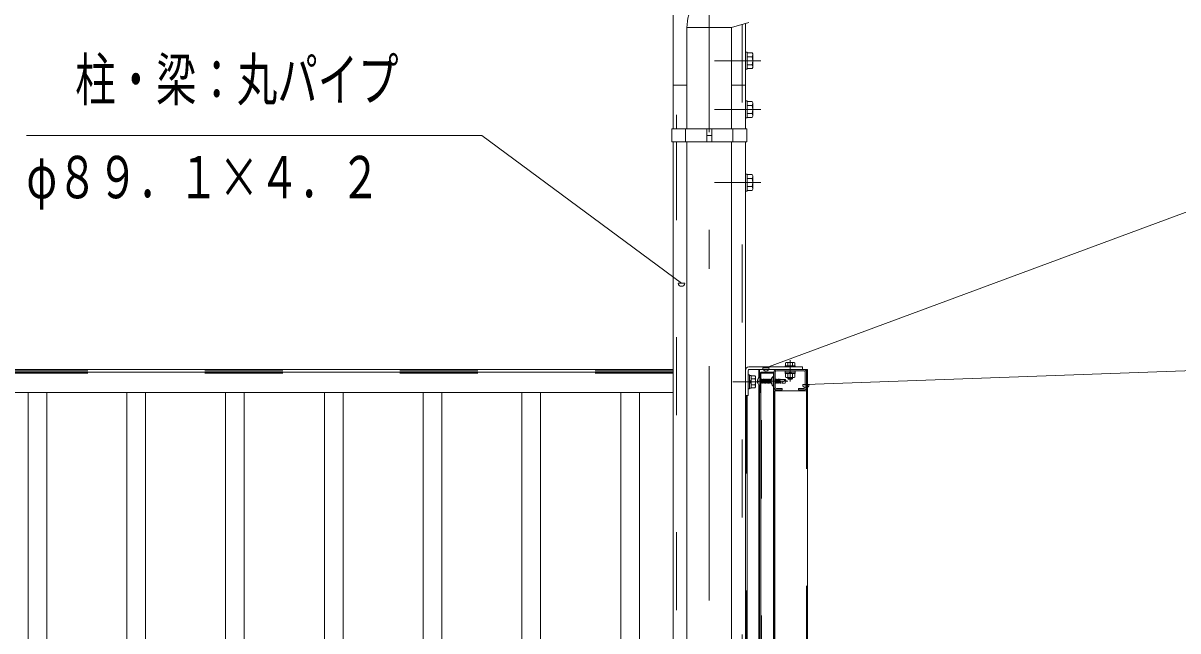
# Model space of a CAD drawing. Units: millimetres, scale not verified. Extents: x -26434 to 26434, y -10500 to 10500.
# Drawn here: x 19112 to 22663, y 3066 to 4936 of the extents above; entities that cross this region are included whole.
import ezdxf
from ezdxf.enums import TextEntityAlignment as Align

# ---------------------------------------------------------------- set-up
doc = ezdxf.new("R2010")
doc.units = ezdxf.units.MM
doc.header["$LTSCALE"] = 60
doc.linetypes.add('USER2', pattern=[10, 4, -6])
doc.linetypes.add('USER3', pattern=[24, 12, -5, 2, -5])
for name, color, linetype, lineweight in [('0-6_2-02BOLD', 7, 'Continuous', 18), ('0-7_2-12HIDDEN', 3, 'USER2', 18), ('0-8_2-22CENTER', 3, 'USER3', 18), ('0-9_2-42THIN', 4, 'Continuous', 18), ('0-A_2-52DIM', 3, 'Continuous', 18)]:
    doc.layers.add(name, color=color, linetype=linetype, lineweight=lineweight)
doc.styles.add('ＭＳ ゴシック', font='')
doc.styles.get('ＭＳ ゴシック').set_extended_font_data('MS Gothic')

msp = doc.modelspace()

# ---------------------------------------------------------------- linework, layer by layer
at = {"layer": '0-6_2-02BOLD'}
for p, q in [((21344.13, 4937.05), (21291.17, 4921.76)), ((21291.16, 4921.76), (21153.67, 4921.75)), ((21153.67, 4921.01), (21153.67, 4609.93)), ((21291.17, 4921.76), (21291.17, 4609.93)), ((21333.79, 4934.06), (21333.79, 4609.93)), ((21338.79, 4846.18), (21333.79, 4846.18)), ((21338.79, 4846.18), (21338.79, 4793.68)), ((21354.03, 4844.47), (21338.79, 4844.47)), ((21354.03, 4832.2), (21338.79, 4832.2)), ((21356.29, 4840.56), (21354.03, 4844.47)), ((21354.03, 4807.66), (21338.79, 4807.66)), ((21338.79, 4793.68), (21333.79, 4793.68)), ((21111.04, 4744.93), (21153.67, 4744.93)), ((21291.17, 4744.93), (21333.79, 4744.93)), ((21354.03, 4694.47), (21338.79, 4694.47)), ((21356.29, 4690.55), (21354.03, 4694.47)), ((21356.29, 4649.3), (21356.29, 4690.55)), ((21354.03, 4682.2), (21338.79, 4682.2)), ((21354.03, 4657.66), (21338.79, 4657.66)), ((21338.79, 4643.68), (21333.79, 4643.68)), ((21107.04, 4609.93), (21337.79, 4609.93)), ((21149.66, 4609.93), (21149.66, 4569.93)), ((21214.79, 4609.93), (21214.79, 4569.93)), ((21214.79, 4589.93), (21230.04, 4589.93)), ((21230.04, 4609.93), (21230.04, 4569.93)), ((21295.16, 4609.93), (21295.16, 4569.93)), ((21337.79, 4609.93), (21337.79, 4569.93)), ((21111.04, 4569.93), (21111.04, 2002.43)), ((21153.67, 4569.93), (21153.67, 2094.93)), ((21291.17, 4569.93), (21291.17, 2094.93)), ((21333.79, 1614.93), (21333.79, 4569.93)), ((21338.79, 4471.18), (21333.79, 4471.18)), ((21338.79, 4418.68), (21338.79, 4471.18)), ((21354.03, 4457.2), (21338.79, 4457.2)), ((21338.79, 4418.68), (21333.79, 4418.68)), ((21354.03, 4432.66), (21338.79, 4432.66)), ((21354.03, 4420.39), (21338.79, 4420.39)), ((21356.29, 4424.3), (21354.03, 4420.39)), ((21344.29, 3877.93), (21508.79, 3877.93)), ((21455.66, 3881.93), (21486.92, 3881.93)), ((21455.66, 3881.93), (21455.66, 3877.93)), ((21459.04, 3891.93), (21456.85, 3890.67)), ((21456.85, 3890.67), (21456.85, 3881.93)), ((21464.07, 3890.67), (21464.07, 3881.93)), ((21478.51, 3890.67), (21478.51, 3881.93)), ((21485.72, 3890.67), (21485.72, 3881.93)), ((21486.92, 3881.93), (21486.92, 3877.93)), ((21508.79, 3877.93), (21508.79, 3869.93)), ((21111.04, 3869.93), (17748.79, 3869.93)), ((21111.04, 3861.93), (17748.79, 3861.93)), ((21341.79, 3867.43), (21341.79, 3790.43)), ((21345.79, 3853.68), (21341.79, 3853.68)), ((21524.29, 3869.93), (21344.29, 3869.93)), ((21345.79, 3853.68), (21345.79, 3811.18)), ((21350.79, 3851.93), (21345.79, 3851.93)), ((21350.79, 3832.43), (21345.79, 3837.43)), ((21350.79, 3851.93), (21350.79, 3812.93)), ((21362.8, 3841.81), (21350.79, 3841.81)), ((21374.29, 3845.35), (21374.29, 3869.93)), ((21377.29, 3869.93), (21377.29, 3848.57)), ((21378.29, 3858.93), (21378.29, 3799.43)), ((21381.29, 3861.93), (21420.79, 3861.93)), ((21421.29, 3858.93), (21381.29, 3858.93)), ((21381.54, 3827.68), (21383.79, 3840.18)), ((21384.79, 3840.18), (21382.54, 3827.68)), ((21383.79, 3840.18), (21383.29, 3838.93)), ((21385.29, 3838.93), (21387.79, 3838.93)), ((21387.79, 3838.93), (21385.54, 3828.93)), ((21386.04, 3827.68), (21388.29, 3840.18)), ((21389.29, 3840.18), (21387.04, 3827.68)), ((21387.54, 3828.93), (21389.79, 3838.93)), ((21388.29, 3840.18), (21387.79, 3838.93)), ((21389.29, 3840.18), (21388.29, 3840.18)), ((21389.79, 3838.93), (21389.29, 3840.18)), ((21389.79, 3838.93), (21392.29, 3838.93)), ((21390.54, 3827.68), (21392.79, 3840.18)), ((21393.79, 3840.18), (21391.54, 3827.68)), ((21392.04, 3828.93), (21394.29, 3838.93)), ((21392.79, 3840.18), (21392.29, 3838.93)), ((21393.79, 3840.18), (21392.79, 3840.18)), ((21394.29, 3838.93), (21393.79, 3840.18)), ((21394.29, 3838.93), (21396.79, 3838.93)), ((21396.79, 3838.93), (21394.54, 3828.93)), ((21395.04, 3827.68), (21397.29, 3840.18)), ((21398.29, 3840.18), (21396.04, 3827.68)), ((21396.54, 3828.93), (21398.79, 3838.93)), ((21397.29, 3840.18), (21396.79, 3838.93)), ((21398.29, 3840.18), (21397.29, 3840.18)), ((21398.79, 3838.93), (21398.29, 3840.18)), ((21401.04, 3828.93), (21403.29, 3838.93)), ((21403.29, 3838.93), (21405.79, 3838.93)), ((21405.79, 3838.93), (21403.54, 3828.93)), ((21404.04, 3827.68), (21406.29, 3840.18)), ((21407.29, 3840.18), (21405.04, 3827.68)), ((21405.54, 3828.93), (21407.79, 3838.93)), ((21406.29, 3840.18), (21405.79, 3838.93)), ((21407.29, 3840.18), (21406.29, 3840.18)), ((21407.79, 3838.93), (21407.29, 3840.18)), ((21407.79, 3838.93), (21410.29, 3838.93)), ((21410.29, 3838.93), (21408.04, 3828.93)), ((21408.54, 3827.68), (21410.79, 3840.18)), ((21411.79, 3840.18), (21409.54, 3827.68)), ((21410.79, 3840.18), (21410.29, 3838.93)), ((21412.29, 3838.93), (21412.95, 3838.93)), ((21420.04, 1673.93), (21420.04, 3858.93)), ((21420.79, 3858.93), (21420.79, 3861.93)), ((21421.29, 1673.93), (21421.29, 3861.93)), ((21425.29, 3861.93), (21425.29, 3815.43)), ((21425.29, 3838.79), (21425.54, 3840.18)), ((21426.54, 3840.18), (21425.29, 3833.23)), ((21425.29, 3831.15), (21427.04, 3838.93)), ((21427.04, 3838.93), (21429.54, 3838.93)), ((21429.54, 3838.93), (21427.29, 3828.93)), ((21427.79, 3827.68), (21430.04, 3840.18)), ((21431.04, 3840.18), (21428.79, 3827.68)), ((21429.29, 3865.93), (21513.29, 3865.93)), ((21429.29, 3828.93), (21431.54, 3838.93)), ((21430.04, 3840.18), (21429.54, 3838.93)), ((21431.04, 3840.18), (21430.04, 3840.18)), ((21431.54, 3838.93), (21431.04, 3840.18)), ((21431.54, 3838.93), (21434.04, 3838.93)), ((21434.04, 3838.93), (21431.79, 3828.93)), ((21432.29, 3827.68), (21434.54, 3840.18)), ((21435.54, 3840.18), (21433.29, 3827.68)), ((21434.54, 3840.18), (21434.04, 3838.93)), ((21435.54, 3840.18), (21434.54, 3840.18)), ((21436.04, 3838.93), (21435.54, 3840.18)), ((21438.54, 3838.93), (21436.29, 3828.93)), ((21436.79, 3827.68), (21439.04, 3840.18)), ((21438.29, 3828.93), (21440.54, 3838.93)), ((21439.04, 3840.18), (21438.54, 3838.93)), ((21440.04, 3840.18), (21439.04, 3840.18)), ((21440.54, 3838.93), (21440.04, 3840.18)), ((21455.66, 3861.93), (21455.66, 3865.93)), ((21459.04, 3833.93), (21455.86, 3839.43)), ((21456.04, 3861.93), (21456.04, 3858.18)), ((21456.04, 3858.18), (21486.54, 3858.18)), ((21456.85, 3846.94), (21456.85, 3858.18)), ((21459.04, 3845.68), (21456.85, 3846.94)), ((21463.79, 3842.93), (21463.79, 3845.68)), ((21463.79, 3842.93), (21478.79, 3842.93)), ((21463.79, 3842.93), (21466.29, 3840.43)), ((21464.07, 3846.94), (21464.07, 3858.18)), ((21476.29, 3840.43), (21466.29, 3840.43)), ((21471.29, 3861.93), (21467.54, 3858.18)), ((21471.29, 3858.18), (21475.04, 3861.93)), ((21476.29, 3840.43), (21478.79, 3842.93)), ((21478.51, 3846.94), (21478.51, 3858.18)), ((21478.79, 3842.93), (21478.79, 3845.68)), ((21486.54, 3861.93), (21486.54, 3858.18)), ((21517.29, 3815.43), (21517.29, 3863.43)), ((21521.29, 3869.93), (21521.29, 3804.93)), ((21524.29, 1673.93), (21524.29, 3869.93)), ((21345.79, 3811.18), (21341.79, 3811.18)), ((21345.79, 3832.43), (21350.79, 3827.43)), ((21350.79, 3812.93), (21345.79, 3812.93)), ((21362.8, 3823.05), (21350.79, 3823.05)), ((21374.29, 1710.35), (21374.29, 3822.51)), ((21377.29, 3819.29), (21377.29, 1713.57)), ((21377.42, 3819.18), (21378.29, 3819.18)), ((21383.04, 3828.93), (21385.54, 3828.93)), ((21385.54, 3828.93), (21386.04, 3827.68)), ((21386.04, 3827.68), (21387.04, 3827.68)), ((21387.04, 3827.68), (21387.54, 3828.93)), ((21387.54, 3828.93), (21390.04, 3828.93)), ((21391.54, 3827.68), (21392.04, 3828.93)), ((21392.04, 3828.93), (21394.54, 3828.93)), ((21394.54, 3828.93), (21395.04, 3827.68)), ((21396.54, 3828.93), (21399.04, 3828.93)), ((21399.54, 3827.68), (21400.54, 3827.68)), ((21403.54, 3828.93), (21404.04, 3827.68)), ((21404.04, 3827.68), (21405.04, 3827.68)), ((21405.04, 3827.68), (21405.54, 3828.93)), ((21405.54, 3828.93), (21408.04, 3828.93)), ((21408.04, 3828.93), (21408.54, 3827.68)), ((21410.04, 3828.93), (21412.54, 3828.93)), ((21413.04, 3827.68), (21413.14, 3828.26)), ((21419.17, 3819.18), (21420.04, 3819.18)), ((21424.29, 1738.93), (21424.29, 3804.93)), ((21524.29, 3804.93), (21424.29, 3804.93)), ((21425.29, 3828.93), (21427.29, 3828.93)), ((21427.29, 3828.93), (21427.79, 3827.68)), ((21427.79, 3827.68), (21428.79, 3827.68)), ((21428.79, 3827.68), (21429.29, 3828.93)), ((21429.29, 3828.93), (21431.79, 3828.93)), ((21429.29, 3811.43), (21446.29, 3811.43)), ((21446.29, 3807.43), (21429.29, 3807.43)), ((21431.79, 3828.93), (21432.29, 3827.68)), ((21432.29, 3827.68), (21433.29, 3827.68)), ((21433.29, 3827.68), (21433.79, 3828.93)), ((21433.79, 3828.93), (21436.29, 3828.93)), ((21436.29, 3828.93), (21436.79, 3827.68)), ((21436.79, 3827.68), (21437.79, 3827.68)), ((21438.29, 3828.93), (21440.79, 3828.93)), ((21440.79, 3828.93), (21442.41, 3833.93)), ((21440.79, 3828.93), (21441.29, 3827.68)), ((21441.29, 3827.68), (21442.41, 3833.93)), ((21441.29, 3827.68), (21442.29, 3827.68)), ((21442.29, 3827.68), (21442.41, 3833.93)), ((21442.29, 3827.68), (21442.79, 3828.93)), ((21442.41, 3833.93), (21442.79, 3828.93)), ((21442.79, 3828.93), (21446.54, 3828.43)), ((21446.29, 3807.43), (21446.29, 3811.43)), ((21446.54, 3828.43), (21455.86, 3828.43)), ((21496.29, 3811.43), (21496.29, 3807.43)), ((21496.29, 3811.43), (21513.29, 3811.43)), ((21513.29, 3807.43), (21496.29, 3807.43)), ((21111.04, 3799.43), (17748.79, 3799.43)), ((21333.79, 3790.43), (21341.79, 3790.43)), ((21338.74, 3790.43), (21338.74, 1749.43)), ((21381.29, 3799.43), (21378.29, 3799.43))]:
    msp.add_line(p, q, dxfattribs=at)
for points in [[(20736.04, 5397.98), (21111.04, 5246.38), (21111.04, 4609.93)], [(21356.29, 4840.56), (21356.29, 4799.3), (21354.03, 4795.39), (21338.79, 4795.39)], [(21338.79, 4643.68), (21338.79, 4696.18), (21333.79, 4696.18)], [(21356.29, 4649.3), (21354.03, 4645.39), (21338.79, 4645.39)], [(21107.04, 4609.93), (21107.04, 4569.93), (21337.79, 4569.93)], [(21356.29, 4424.3), (21356.29, 4465.56), (21354.03, 4469.47), (21338.79, 4469.47)], [(21459.04, 3891.93), (21483.54, 3891.93), (21485.72, 3890.67)], [(21364.54, 3848.18), (21362.8, 3851.19), (21350.79, 3851.19)], [(21364.54, 3848.18), (21364.54, 3816.68), (21362.8, 3813.66), (21350.79, 3813.66)], [(21377.42, 3819.18), (21377.42, 3848.68), (21378.29, 3848.68)], [(21437.29, 1673.93), (21381.29, 1673.93), (21381.29, 3858.93)], [(21381.29, 3828.3), (21381.54, 3827.68), (21382.54, 3827.68), (21383.04, 3828.93), (21385.29, 3838.93), (21384.79, 3840.18), (21383.79, 3840.18)], [(21381.29, 3838.93), (21383.29, 3838.93), (21381.29, 3830.04)], [(21392.29, 3838.93), (21390.04, 3828.93), (21390.54, 3827.68), (21391.54, 3827.68)], [(21398.79, 3838.93), (21401.29, 3838.93), (21399.04, 3828.93), (21399.54, 3827.68), (21401.79, 3840.18), (21401.29, 3838.93)], [(21402.79, 3840.18), (21400.54, 3827.68), (21401.04, 3828.93), (21403.54, 3828.93)], [(21403.29, 3838.93), (21402.79, 3840.18), (21401.79, 3840.18)], [(21408.54, 3827.68), (21409.54, 3827.68), (21410.04, 3828.93), (21412.29, 3838.93), (21411.79, 3840.18), (21410.79, 3840.18)], [(21419.17, 3819.18), (21419.17, 3848.68), (21420.04, 3848.68)], [(21427.04, 3838.93), (21426.54, 3840.18), (21425.54, 3840.18), (21425.29, 3839.55)], [(21433.79, 3828.93), (21436.04, 3838.93), (21438.54, 3838.93)], [(21440.04, 3840.18), (21437.79, 3827.68), (21438.29, 3828.93)], [(21440.54, 3838.93), (21442.79, 3838.93), (21446.54, 3839.43), (21455.86, 3839.43)], [(21455.66, 3861.93), (21486.92, 3861.93), (21486.92, 3865.93)], [(21459.04, 3845.68), (21483.54, 3845.68), (21485.72, 3846.94), (21485.72, 3858.18)], [(21395.04, 3827.68), (21396.04, 3827.68), (21396.54, 3828.93)], [(21412.74, 3829.81), (21412.54, 3828.93), (21413.04, 3827.68), (21413.33, 3827.68)], [(21452.69, 3833.93), (21459.04, 3833.93), (21455.86, 3828.43)]]:
    msp.add_lwpolyline(points, dxfattribs=at)
for centre, radius, start, end in [((21291.17, 4921.41), 137.5, 113.90668, 180.16823), ((21346.83, 4838.33), 9.46, 319.57169, 0), ((21321.84, 4819.93), 34.45, 339.1357, 20.8643), ((21346.83, 4801.53), 9.46, 0, 40.43115), ((21346.83, 4688.33), 9.46, 319.56883, 0), ((21321.84, 4669.93), 34.45, 339.13568, 20.86429), ((21346.83, 4651.52), 9.46, 0, 40.4283), ((21346.83, 4463.33), 9.46, 319.56883, 0), ((21321.84, 4444.93), 34.45, 339.13568, 20.86429), ((21346.83, 4426.53), 9.46, 0, 40.4283), ((21344.29, 3867.43), 10.5, 90, 180), ((21460.46, 3886.14), 5.79, 51.46857, 90), ((21471.29, 3870.65), 21.27, 70.17088, 109.83133), ((21482.11, 3886.14), 5.79, 90, 128.54623), ((21344.29, 3867.43), 2.5, 90, 180), ((21357.35, 3846.5), 7.19, 319.27318, 360), ((21338.39, 3832.43), 26.15, 338.97459, 21.0237), ((21380.16, 3833.93), 9.62, 137.75343, 222.24657), ((21389.79, 3833.93), 19.25, 129.98311, 230.01689), ((21381.29, 3858.93), 3, 90, 180), ((21421.91, 3833.93), 9.62, 137.75343, 222.24657), ((21431.54, 3833.93), 19.25, 129.98311, 230.01689), ((21429.29, 3861.93), 8, 90, 180), ((21429.29, 3861.93), 4, 90, 180), ((21459.04, 3833.93), 6.35, 120.0002, 180), ((21460.46, 3851.47), 5.79, 270, 308.53143), ((21471.29, 3866.96), 21.27, 250.16867, 289.82912), ((21482.11, 3851.47), 5.79, 231.45377, 270), ((21513.29, 3861.93), 8, 0, 90), ((21513.29, 3861.93), 4, 0, 90), ((21357.35, 3818.36), 7.19, 0, 40.72682), ((21429.29, 3815.43), 8, 180, 270), ((21429.29, 3815.43), 4, 180, 270), ((21454.23, 3826.02), 8.06, 101.01431, 162.60643), ((21513.29, 3815.43), 4, 270, 0), ((21513.29, 3815.43), 8, 270, 0)]:
    msp.add_arc(centre, radius, start, end, dxfattribs=at)
at = {"layer": '0-7_2-12HIDDEN'}
for p, q in [((21121.54, 5253.33), (21121.54, 4609.93)), ((21323.29, 4931.03), (21323.29, 4609.93)), ((21121.54, 4569.93), (21121.54, 2002.43)), ((21323.29, 1614.93), (21323.29, 4569.93)), ((21111.04, 3865.93), (17748.79, 3865.93)), ((21111.04, 3858.93), (17748.79, 3858.93)), ((21382.54, 1673.93), (21382.54, 3858.93)), ((21521.29, 3804.93), (21521.29, 1738.93)), ((21335.74, 3790.43), (21335.74, 1749.43))]:
    msp.add_line(p, q, dxfattribs=at)
at = {"layer": '0-8_2-22CENTER'}
for p, q in [((21222.42, 5319.93), (21222.42, -1305.07)), ((21381.29, 4819.93), (21238.79, 4819.93)), ((21381.29, 4669.93), (21238.79, 4669.93)), ((21381.29, 4444.93), (21238.79, 4444.93)), ((21471.29, 3899.21), (21471.29, 3833.74)), ((21374.55, 3832.43), (21294.78, 3832.43)), ((21369.25, 3833.93), (21464.38, 3833.93))]:
    msp.add_line(p, q, dxfattribs=at)
at = {"layer": '0-9_2-42THIN'}
for p, q in [((19127.42, 3799.43), (19127.42, 1733.43)), ((19184.92, 3799.43), (19184.92, 1733.43)), ((19431.17, 3799.43), (19431.17, 1733.43)), ((19488.67, 3799.43), (19488.67, 1733.43)), ((19734.92, 3799.43), (19734.92, 1733.43)), ((19792.42, 3799.43), (19792.42, 1733.43)), ((20038.67, 3799.43), (20038.67, 1733.43)), ((20096.17, 3799.43), (20096.17, 1733.43)), ((20342.42, 3799.43), (20342.42, 1733.43)), ((20399.92, 3799.43), (20399.92, 1733.43)), ((20646.17, 3799.43), (20646.17, 1733.43)), ((20703.67, 3799.43), (20703.67, 1733.43)), ((20949.92, 3799.43), (20949.92, 1733.43)), ((21007.42, 3799.43), (21007.42, 1733.43))]:
    msp.add_line(p, q, dxfattribs=at)
at = {"layer": '0-A_2-52DIM'}
for p, q in [((23322.42, 4589.93), (21396.71, 3875.22)), ((21146.76, 4135.98), (21126.76, 4135.98)), ((21406.71, 3875.22), (21386.71, 3875.22)), ((23322.42, 3889.93), (21519.69, 3823.93)), ((21465.79, 3845.68), (21465.79, 3840.93)), ((21476.79, 3845.68), (21476.79, 3840.93)), ((21529.69, 3823.93), (21509.69, 3823.93))]:
    msp.add_line(p, q, dxfattribs=at)
msp.add_lwpolyline([(19122.42, 4589.93), (20522.42, 4589.93), (21136.76, 4135.98)], dxfattribs=at)
for centre in [(21136.76, 4135.98), (21396.71, 3875.22), (21519.69, 3823.93)]:
    msp.add_arc(centre, 10, 180, 0, dxfattribs=at)

# ---------------------------------------------------------------- texts
at = {"layer": '0-A_2-52DIM', "color": 7, "style": 'ＭＳ ゴシック', "width": 0.7}
for s, p in [('柱・梁：丸パイプ', (19272.42, 4657.7)), ('φ８９．１×４．２', (19122.42, 4357.69))]:
    msp.add_text(s, height=130.2, dxfattribs=at).set_placement(p, align=Align.BOTTOM_LEFT)

doc.saveas('drawing.dxf')
